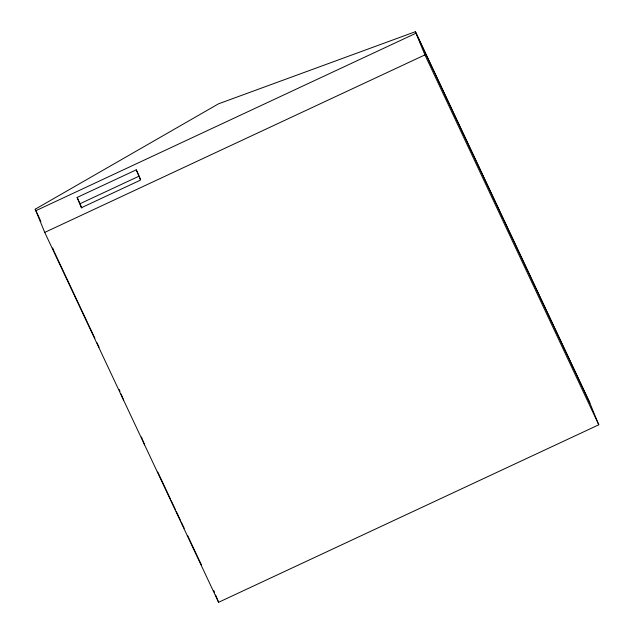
<?xml version="1.0" encoding="UTF-8"?>
<svg xmlns="http://www.w3.org/2000/svg" width="634" height="634" viewBox="0 0 634 634"><rect width="100%" height="100%" fill="white"/><g stroke="black" fill="none" stroke-linecap="round" stroke-linejoin="round"><path stroke-width="0.95" d="M35.219 209.204L218.492 103.833L415.405 31.7L589.263 401.591L598.781 424.796L218.595 602.3L44.737 232.409L35.219 209.204L40.885 221.456M35.837 210.71L416.023 33.206L589.882 403.097M136.255 169.833L140.479 180.127L81.334 207.746L77.11 197.451L136.255 169.833L139.195 176.093L80.05 203.712L81.81 208M44.737 232.409L424.923 54.904L415.405 31.7M424.923 54.904L598.781 424.796M77.11 197.451L80.05 203.712M54.421 252.213L94.87 338.263M96.978 342.74L99.078 347.226M157.771 472.045L170.356 498.823M171.196 500.614L175.388 509.538M176.228 511.321L180.428 520.252M181.269 522.036L184.201 528.288M187.561 535.429L200.146 562.207M139.551 176.957L140.605 179.525M213.777 590.547L214.514 592.354M215.631 595.064L218.595 602.3M200.352 562.31L201.406 564.886M141.398 436.961L144.647 444.894M119.271 389.553L119.992 391.313M121.078 393.952L123.606 400.125M52.662 247.926L54.072 251.357"/></g></svg>
